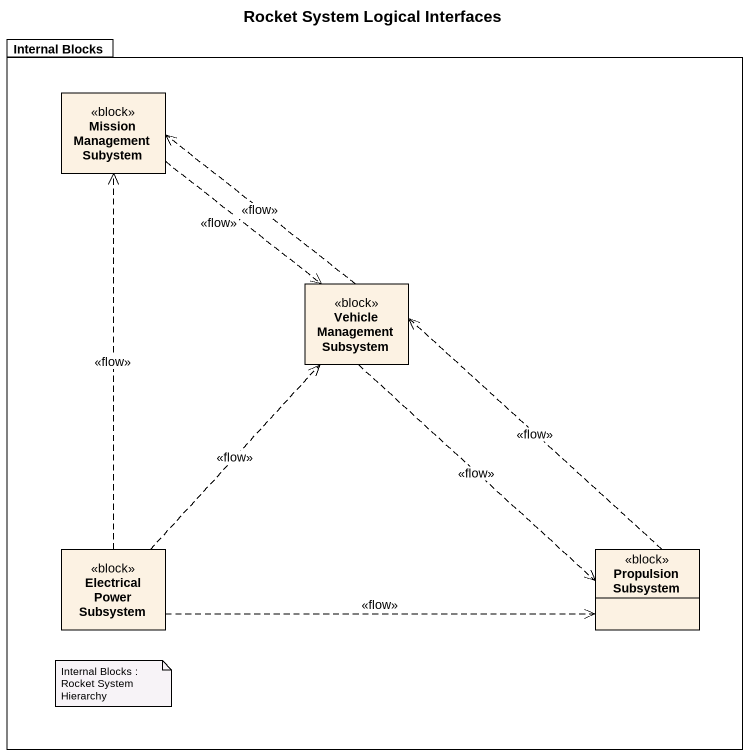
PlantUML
@startuml
title Rocket System Logical Interfaces
hide circle
hide empty members
package "Internal Blocks" as Internal_Blocks {
  class "Mission Management Subystem" as Mission_Management_Subystem <<block>>
  class "Vehicle Management Subsystem" as Vehicle_Management_Subsystem <<block>>
  class "Electrical Power Subsystem" as Electrical_Power_Subsystem <<block>>
  class "Propulsion Subsystem" as Propulsion_Subsystem <<block>>
}
Mission_Management_Subystem ..> Vehicle_Management_Subsystem : <<flow>>
Vehicle_Management_Subsystem .up.> Mission_Management_Subystem : <<flow>>
Vehicle_Management_Subsystem ..> Propulsion_Subsystem : <<flow>>
Electrical_Power_Subsystem .up.> Mission_Management_Subystem : <<flow>>
Electrical_Power_Subsystem .up.> Vehicle_Management_Subsystem : <<flow>>
Electrical_Power_Subsystem .right.> Propulsion_Subsystem : <<flow>>
Propulsion_Subsystem .up.> Vehicle_Management_Subsystem : <<flow>>
note as N1
  Internal Blocks : Rocket System Hierarchy
end note
@enduml
